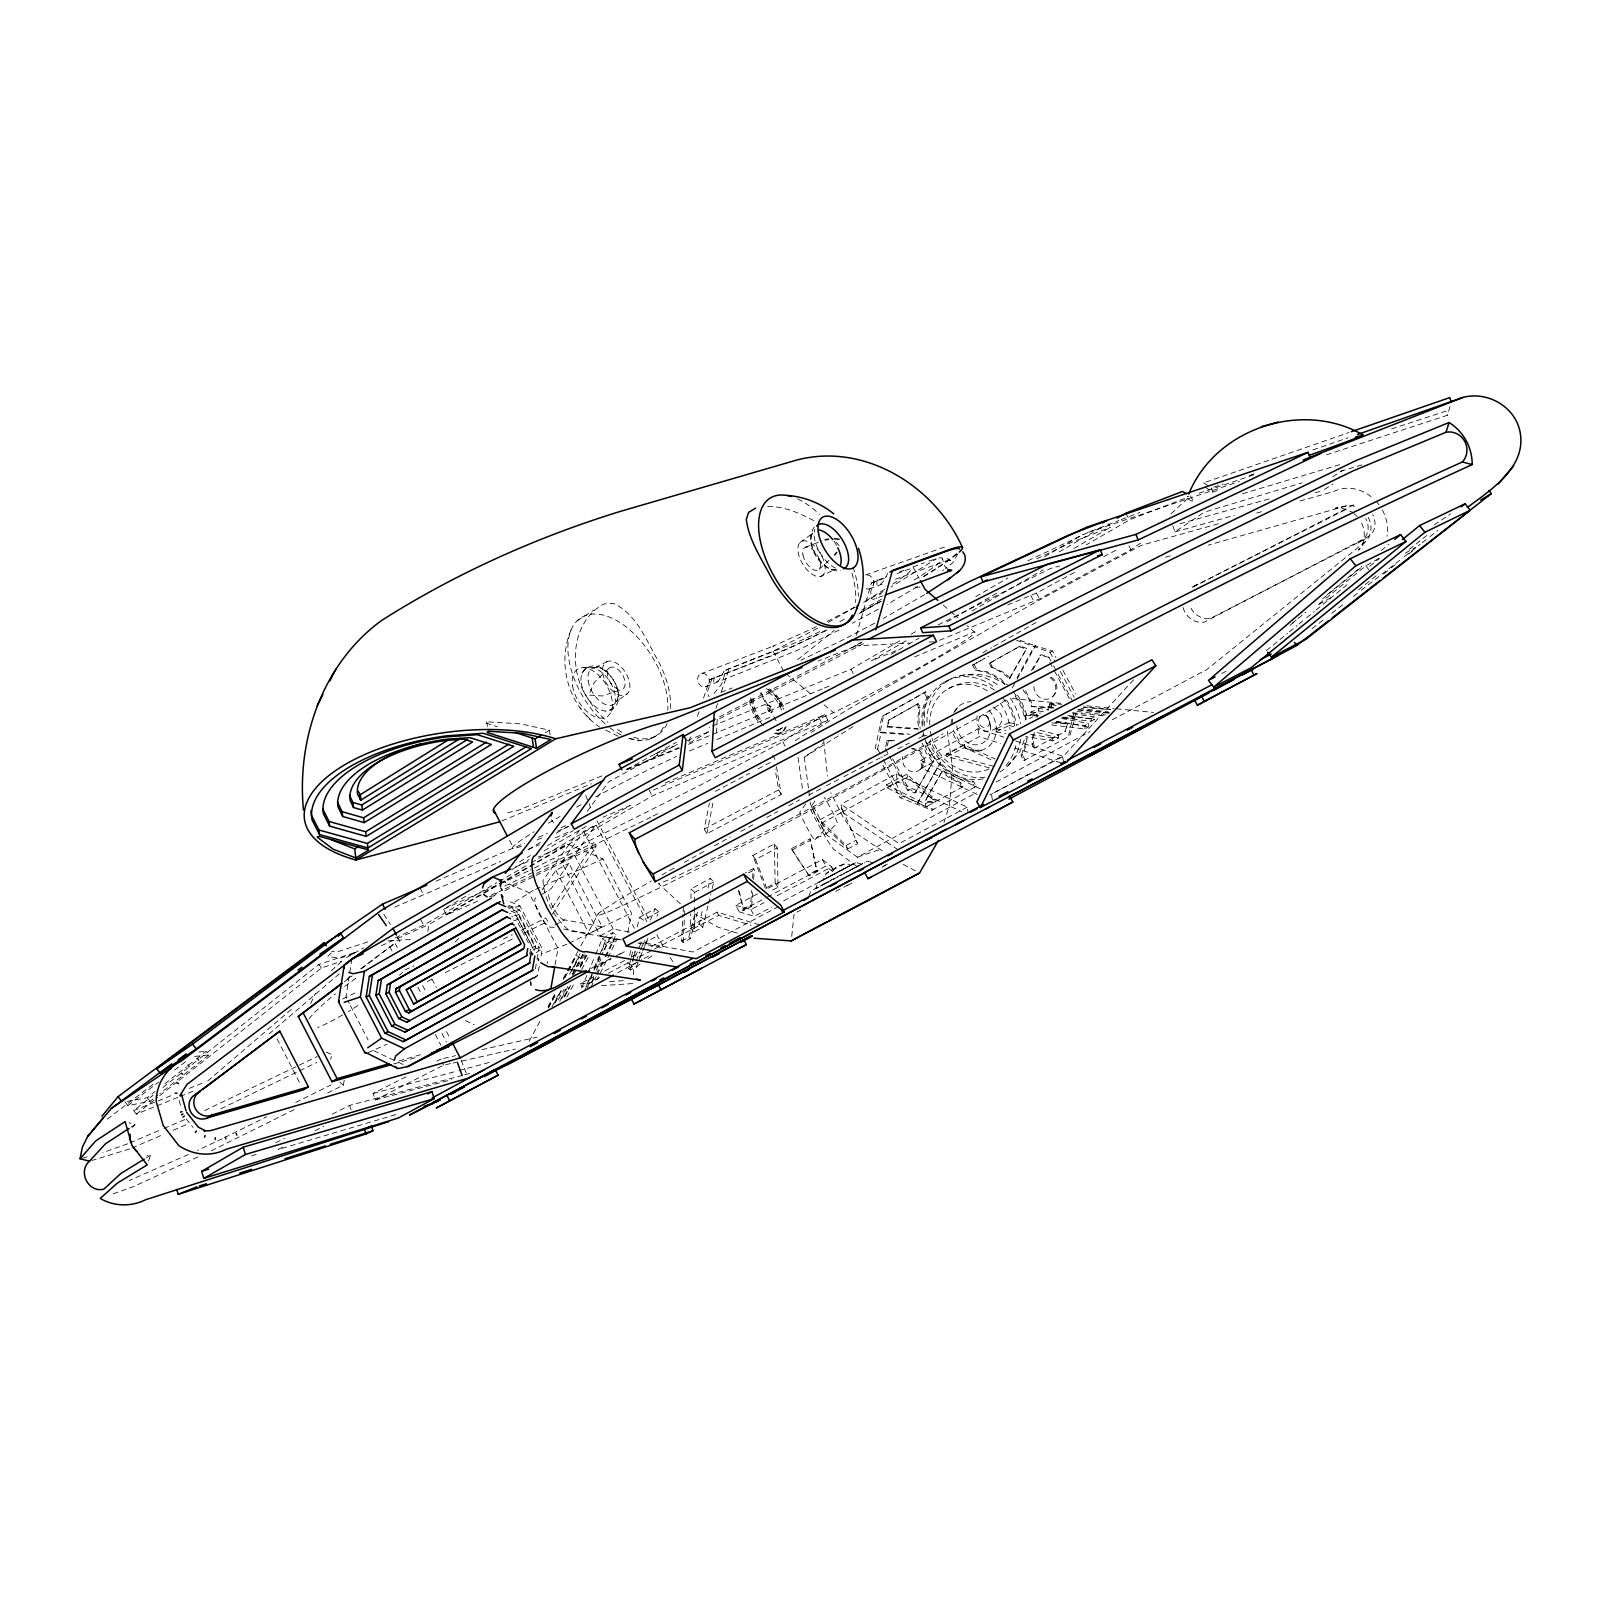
<?xml version="1.0" encoding="UTF-8"?>
<svg xmlns="http://www.w3.org/2000/svg" width="1601" height="1601" viewBox="0 0 1601 1601"><rect width="100%" height="100%" fill="white"/><g stroke="black" fill="none" stroke-linecap="round" stroke-linejoin="round"><path stroke-width="0.75" stroke-dasharray="5 3.75" d="M1009.13 722.511L995.982 728.975L996.002 731.937L1009.11 725.453L1009.13 722.511L1018.516 724.893M1052.718 740.863L1052.718 737.881L1058.461 734.959L1058.441 737.941L1052.718 740.863L1025.581 736.6M707.982 905.826L702.719 927.339L694.074 931.982L694.294 914.671M694.334 912.19L694.434 904.765M694.454 902.284L694.594 892.397L691.092 888.915L710.344 878.409L713.846 881.911L711.504 891.477M694.074 931.982L690.511 928.48L690.731 913.651M690.952 898.801L691.092 888.915M716.508 732.938L717.268 718.049L861.658 642.601M697.436 912.17L690.291 938.706L683.147 942.409L681.646 941.028L683.027 914.351M683.167 911.91L683.527 904.645M683.147 942.409L684.428 918.153M684.548 915.732L684.928 908.467M1084.898 728.995L1085.118 725.453L1088.66 723.432L1088.44 726.994L1084.898 728.995L1048.615 724.613M1036.988 717.668L1037.228 714.066L1029.503 718.689M1037.968 715.447L1030.744 714.666L1030.924 712.085L1038.829 708.463L1048.515 709.943M1030.744 714.666L1038.649 711.024L1038.829 708.463M1091.021 721.19L1091.202 718.589L1094.564 716.968L1094.364 719.549L1091.021 721.19L1062.083 718.049M738.181 889.956L743.805 910.369L751.67 906.246L750.629 904.985L751.71 890.436M752.59 878.309L753.311 868.623L745.326 872.785M751.67 906.246L752.75 891.697M753.651 879.569L754.351 869.863L753.311 868.623M917.033 704.18L918.874 707.602L917.713 720.75L918.994 729.255L887.094 726.994L888.515 720.27L918.214 703.64L920.055 707.082L918.894 720.21L920.175 728.715M952.275 723.332L952.675 718.949M1027.082 737.541L1026.361 744.865L1022.579 755.032L1021.098 755.772L1023.739 760.695L1025.2 759.955L1022.579 755.032M1034.246 732.377L1033.145 743.584L1035.307 747.647L1034.186 748.207L1032.005 744.145L1033.105 732.938M1048.015 710.344L1048.355 707.042L1051.277 704.9L1056.24 705.521M1051.877 703.359L1049.476 704.04L1049.135 707.322L1051.557 706.621L1051.877 703.359L1061.663 704.42M1050.936 708.242L1051.277 704.9M817.611 628.252L773.103 651.187L726.074 669.978L721.591 684.227L712.165 695.715M791.715 936.365L794.156 913.531M351.86 958.859L345.956 997.083L349.278 1003.507M779.727 704.32C777.966 702.299 782.229 707.922 779.287 703.439M779.107 703.459L779.907 705.761M427.807 931.442L428.948 924.477L497.291 884.933M957.818 553.986L952.815 562.691L945.511 568.395M529.691 953.996L531.332 944.65L518.024 919.174L511.7 916.412M534.574 950.414L535.354 946.011L518.884 914.471L510.919 911.009M535.374 968.845L536.615 961.701M537.035 959.319L539.137 947.432L519.545 909.928L508.818 905.265M534.354 978.311L537.616 975.489L539.317 965.783M541.038 956.077L542.319 948.773L519.965 905.966L506.817 900.282M555.087 964.963L558.009 948.512L528.73 892.477L503.935 881.831M511.72 906.606L534.374 951.274M627.832 932.422L631.454 913.03L603.057 858.916L567.775 844.147L538.196 857.075M327.625 1092.983L343.294 1085.198L344.655 1078.233M776.465 766.779L781.248 794.556L706.781 833.741L704.26 829.078L709.403 803.042M706.781 833.741L713.406 800.76M924.197 726.154L924.718 706.821L928.32 696.715L925.718 691.872L881.991 716.448L874.866 750.249L877.608 748.988L881.17 732.137L910.008 734.199M904.025 734.399L879.97 732.678L883.552 715.767L925.718 691.872M887.094 726.994L889.716 719.73L918.214 703.64M885.753 746.566L887.014 740.543L897.961 740.523M887.294 745.846L888.575 739.842M877.028 579.682L876.888 584.685L879.95 584.885L884.412 580.182L887.634 573.318M1067.787 723.372L1064.885 731.617L1067.787 723.372L1055.419 722.531M1073.771 713.266L1068.307 736.68L1069.768 735.94L1075.972 713.506M708.563 903.444L710.904 893.878M690.511 928.48L699.157 923.837L702.699 909.488M707.982 887.975L710.344 878.409M638.119 962.381L636.297 966.904L630.314 969.986L628.372 968.545L633.095 950.133M630.314 969.986L632.095 963.082M632.675 960.78L635.037 951.574M977.09 715.927C973.908 747.687 1021.238 722.491 992.92 707.402M629.573 955.417L630.834 950.654M637.158 926.859L639.68 917.353L655.089 908.748L658.832 911.609L656.97 916.172M627.672 962.541L631.474 965.403L633.356 958.259M633.976 955.897L635.237 951.134M681.646 941.028L688.79 937.305L695.274 913.19M714.186 677.083L713.626 682.146L715.107 683.007L719.149 679.945L724.032 671.199M1326.549 454.804L1447.524 415.239L1450.026 406.454M856.315 635.337L871.344 583.064L886.093 576.84M571.017 630.154C556.388 664.215 568.835 706.401 599.635 727.074M943.95 822.614L949.553 804.683L952.515 767.239L947.112 730.096M808.865 896.54L810.626 891.197M690.471 736.9L688.15 743.765L708.102 732.077L709.683 727.314M715.967 708.342L717.548 703.599M721.471 691.752L729.316 668.037M697.396 716.327L698.937 711.765M703.559 698.036L709.723 679.745L769.461 656.15A118.254 9.206 -28.1 0 0 825.896 630.294M148.573 1160.985L150.574 1155.182A17.991 17.131 59.6 0 1 146.932 1155.322M928.32 696.715L926.779 697.396L923.197 707.502A58.376 50.692 64.2 0 0 922.276 726.854M310.674 1003.567L315.457 993.32M1024.22 740.122L1019.937 751.649L1008.07 765.598M1021.098 755.772L1024.88 745.606A58.376 50.692 64.2 0 0 1026.061 738.381M816.89 887.935L815.689 888.515L818.011 882.631L829.218 876.568M587.227 987.617L593.611 971.507M594.531 969.225L600.915 953.115M601.836 950.814L604.578 943.93L614.544 939.147L616.405 940.287L596.933 980.012M591.83 981.873L595.472 972.688M596.393 970.386L600.975 958.879M604.618 949.673L606.459 945.09L616.405 940.287M636.177 960.94L639.82 951.915M640.74 949.673L644.382 940.648M639.039 960.12L641.761 953.355M642.681 951.094L648.145 937.566M635.477 956.517L642.021 940.608M650.426 920.115L655.089 908.748M640.2 957.118L643.922 948.012M644.863 945.751L647.645 938.926M581.623 987.937L587.267 974.509M588.207 972.267L594.792 956.598M595.732 954.356L602.296 938.686L612.803 932.603L616.065 934.644L604.998 956.638M584.905 989.998L590.529 976.55M594.291 967.604L598.974 956.397M599.915 954.176L605.538 940.728L616.065 934.644M827.717 877.588C817.311 884.112 828.698 868.202 834.421 868.903C836.342 864.4 856.675 861.898 847.529 867.082M874.826 580.983L870.724 591.449L871.204 598.414L873.205 599.374L883.072 595.772M559.73 1001.325L567.114 986.176M572.398 975.349L575.58 968.865M576.62 966.704L582.964 953.716M565.153 996.102L569.376 987.437M579.962 965.803L585.246 954.976M590.749 987.677L596.152 976.65M597.233 974.449L604.798 958.999M605.878 956.798L614.544 939.147M592.89 972.167L586.246 985.355L589.548 987.417M593.991 969.966L602.857 952.375M603.957 950.173L612.803 932.603M591.75 983.014L595.072 976.43M596.172 974.229L603.897 958.839M712.145 678.304L706.982 692.933L709.163 696.855M555.027 1003.187L561.551 990.299M571.337 970.986L580.042 953.816M561.691 998.644L568.195 985.756M573.618 975.009L576.88 968.585M577.981 966.424L584.485 953.556M548.282 1007.809L556.468 992.54M563.492 979.432L566.994 972.888M568.175 970.706L576.36 955.417L579.242 957.138L572.197 970.146M551.945 1006.969L560.13 991.699M569.496 974.229L579.242 957.138M564.593 995.922L569.135 987.437M580.523 966.204L586.206 955.597M566.834 997.183L573.658 984.455M581.623 969.586L588.448 956.858M779.067 703.8L779.627 705.921M564.092 997.363L571.037 984.535M580.302 967.404L587.267 954.576M611.242 711.304L614.584 705.14M617.246 700.237L617.926 698.957L616.225 701.738L627.532 693.553M529.151 1041.27L540.918 1019.597M547.962 1006.609L555.007 993.601M563.232 978.431L579.682 948.092M580.863 945.931L598.494 913.431M548.543 1007.83L556.788 992.64M565.013 977.471L567.354 973.148M568.535 970.966L576.36 955.417M554.566 1002.646L561.611 989.658M558.369 999.744L564.172 989.058M572.277 974.068L582.724 954.816M885.313 748.568L907.427 790.053L914.972 792.995L933.563 760.775L927.639 752.15L924.537 744.345M914.972 792.995L933.563 760.775M882.911 765.358L900.162 797.758L931.942 810.146L933.463 809.386L917.533 803.182L940.908 761.756L932.402 749.408L929.22 741.403M917.533 803.182L940.908 761.756M925.498 800.4L942.669 770.461L949.313 776.485L960.88 782.709L963.002 786.711L932.502 803.142L925.498 800.4L942.669 770.461M1009.29 678.804L1026.781 648.465L1020.177 646.084L989.178 663.434L991.059 666.917L1002.806 673.04L1009.29 678.804L1026.781 648.465M1017.075 677.683L1034.686 645.603L1052.577 651.107L1056.02 657.531M1012.332 687.85L1015.855 681.426M1017.035 679.304L1035.827 645.103M1031.344 670.519L1041.23 654.569L1049.015 657.371L1052.457 663.795M1032.805 669.858L1041.23 654.569M836.563 569.256A22.174 11.287 58.6 0 1 816.71 556.027A22.174 11.287 58.6 0 1 813.308 531.912L810.886 536.135L811.707 534.734M582.004 673.281C600.775 645.223 638.759 705.941 605.738 711.064M552.445 907.547L594.111 842.526L596.332 845.948L550.504 917.113M822.574 743.945L823.234 742.924M563.632 929.08L589.128 933.823L602.196 926.819L568.915 863.319L551.284 888.515L539.717 895.76M621.388 939.847L600.235 935.905L561.651 862.259L574.539 855.254L595.952 824.655L646.904 921.696M542.019 889.916L555.887 870.364L568.915 863.319M561.651 862.259L583.565 831.399L595.952 824.655M954.736 711.785L958.178 706.942L957.238 707.722M579.562 830.098L542.999 880.29C543.7 898.941 554.967 919.034 569.396 930.741L619.547 939.647M587.207 811.427L608.64 781.848L677.423 744.285M882.992 591.389L876.187 598.374M1368.175 517.323A20.933 18.432 56.7 0 1 1365.753 541.318L1358.388 550.164C1365.333 543.78 1366.033 531.192 1361.03 521.866M805.703 803.862L799.78 812.207A15.87 1.161 62.2 0 0 806.324 826.376A15.87 1.161 62.2 0 0 814.109 839.244L826.836 833.361L837.303 823.054A17.071 1.401 62.2 0 0 832.36 811.627A17.071 1.401 62.2 0 0 824.355 797.298M670.479 708.583A70.044 39.945 58.5 0 0 658.491 661.513C646.444 640.68 636.898 614.464 613.843 603.537L604.117 603.917C574.179 619.287 568.815 661.153 582.544 689.511A70.044 39.945 58.5 0 0 607.94 722.291M550.124 734.899L549.383 730.216L520.765 723.872L486.744 721.811L485.743 722.992L497.331 726.734M814.869 801.04L811.707 805.923A15.85 1.241 62.2 0 0 818.191 820.112A15.85 1.241 62.2 0 0 826.036 832.94L826.836 833.361M1133.568 679.805L1063.404 756.272L989.838 794.977M514.762 901.923L533.233 890.456M494.069 896.02L497.491 892.477M455.244 942.008L458.666 938.466M814.249 526.969C802.962 543.68 820.833 573.038 840.845 570.837M331.287 952.895L327.825 956.277L339.572 958.319L355.222 953.115M814.889 839.664L824.695 829.698A17.071 1.321 62.2 0 0 819.712 818.311A17.071 1.321 62.2 0 0 811.707 803.962M608.9 668.297L594.171 682.506L588.808 695.094L602.616 695.955L622.069 689.271A12.488 7.144 58.5 0 0 619.187 670.599A12.488 7.144 58.5 0 0 607.479 675.002A12.488 7.144 58.5 0 0 622.069 689.271M331.347 970.686L343.495 959.82M1171.192 513.661L1190.464 495.91L1193.846 502.114L1185.941 497.931L1129.425 519.885L1086.319 544.84M819.172 569.196L828.998 560.35M1052.798 696.415C1058.841 691.652 1058.101 680.945 1051.257 677.283M797.618 659.712L834.381 630.334M207.73 1080.995L293.123 1007.83M269.068 1033.946L339.332 973.808M920.355 769.18C929.34 762.416 922.156 746.666 911.189 748.808M1292.327 623.189L1296.19 620.027M1298.131 618.446L1305.856 612.122M1327.129 594.731L1361.931 566.254M1381.283 550.444L1389.008 544.12M1266.391 650.626L1287.464 633.416M1289.365 631.855L1297.03 625.611M1298.951 624.05L1304.695 619.347M1306.616 617.786L1314.281 611.542M1316.182 609.981L1348.742 583.404M1369.816 566.194L1379.402 558.389M1290.026 625.331L1295.769 620.628M1322.666 598.754L1362.991 565.954M1378.661 558.569L1365.833 565.833L1317.343 605.298L1331.952 597.153M1383.704 573.878L1389.468 569.296M1391.389 567.755L1397.153 563.172M1408.7 553.966L1414.463 549.383M1434.236 524.908L1450.726 513.801M1358.469 589.908L1377.981 574.359M1409.2 549.503L1428.712 533.954M127.139 1101.368L147.232 1097.726L155.077 1091.522M164.883 1083.777L186.456 1066.746M188.418 1065.205L194.301 1060.562M196.263 1059.021L206.069 1051.277L208.87 1054.919L159.82 1093.623M177.891 1097.345L136.305 1114.116L133.684 1110.594L153.176 1095.204M162.922 1087.519L182.394 1072.15M184.335 1070.609L190.179 1065.986M192.14 1064.465L197.984 1059.842M199.925 1058.301L318.779 964.502L357.283 951.694M124.898 1101.768L127.82 1105.571L150.014 1101.368L157.859 1095.164M136.305 1114.116L157.759 1097.205M159.7 1095.664L177.231 1081.816M179.192 1080.275L321.441 968.005L341.773 961.16M1312.12 628.653L1323.907 619.447M1331.772 613.323L1345.52 602.576M1353.385 596.453L1359.269 591.85M1361.25 590.309L1402.496 558.109M1404.477 556.568L1420.187 544.3M1422.148 542.759L1428.052 538.156M1430.013 536.615L1437.878 530.491M346.937 979.312L350.819 976.33M360.565 968.905L395.027 943.129L397.328 947.532M344.315 981.873L352.12 975.91M361.866 968.465L395.027 943.129M107.307 1119.119L153.096 1084.317M127.82 1105.571L158.999 1081.876M174.569 1070.028L188.218 1059.662M799.96 542.539L812.447 533.433M1183.059 607.519A18.532 16.63 56.8 0 0 1204.352 622.069L1363.672 538.997A17.831 15.69 56.7 0 0 1365.753 518.584M1358.248 542.939L1370.536 534.994A17.911 15.75 56.7 0 0 1372.617 514.481M1365.753 541.318L1206.914 669.518L1109.693 721.13M808.445 788.072L804.302 757.213L821.673 744.765M1193.505 586.726L1353.966 504.675M844.167 863.84L825.796 873.586M942.449 570.656L943.689 569.816M939.507 640.34L1039.569 598.874A328.505 15.63 -28.2 0 1 1130.966 549.703L1140.893 542.939M822.974 880.01L832.54 874.786M934.884 559.75L936.145 558.909L890.916 587.087M640 964.022L633.376 969.586L633.576 976.55M647.925 958.639L653.848 954.596M346.416 957.658L363.627 947.912M1172.773 525.748L1174.934 531.912L1204.252 512.18M892.718 584.145L907.827 573.558L913.35 567.575L919.174 578.441M815.689 888.515L818.031 887.174M861.738 864.16L856.035 862.479L844.748 868.583M804.302 757.213L855.895 724.793M131.042 1127.164L134.944 1124.622L129.061 1122.781M1332.752 476.698L1343.219 470.014M1324.447 489.446L1332.833 484.122M872.725 862.699L867.302 861.158L864.22 862.919M577.16 620.788L593.991 610.161M884.713 589.268L864.82 601.496M1106.911 712.805L1108.372 711.885L1081.055 708.543M536.115 952.675L542.319 948.773M858.937 613.743L880.37 601.135M1197.188 584.085L1191.004 587.947L1347.201 508.818M146.311 1157.803L150.574 1155.182M917.533 586.646L887.094 604.438M545.301 732.718L549.383 730.216M924.598 594.671L883.372 618.426M651.087 738.621L653.788 737.02M861.538 642.161L852.913 647.204L818.231 661.053M855.354 607.019L827.697 622.709M766.959 705.521L767.72 705.08A4.143 2.241 59.8 0 1 771.742 707.862A4.143 2.241 59.8 0 1 771.602 712.385L770.821 712.825A4.143 2.241 59.8 0 0 770.982 708.302A4.143 2.241 59.8 0 0 766.959 705.521L760.315 693.013M528.55 849.391L541.338 841.926M556.247 833.24L569.015 825.796M779.327 704.98L779.827 705.461M769.281 711.324A2.061 1.121 59.8 0 0 768.74 708.222A2.061 1.121 59.8 0 0 766.939 708.963A2.061 1.121 59.8 0 0 769.281 711.324L769.861 710.984A2.061 1.121 59.8 0 0 769.301 707.882A2.061 1.121 59.8 0 0 767.519 708.643A2.061 1.121 59.8 0 0 769.861 710.984M519.545 861.838L530.311 855.594M547.522 845.588L573.338 830.579M712.485 726.013L851.012 669.198L900.462 640.44M911.209 634.196L917.653 630.434M975.729 596.693L1007.97 577.941M1044.532 556.708L1083.237 534.214M342.594 999.044L357.263 991.88M477.638 901.123L446.479 914.992L443.497 909.248L469.193 894.319M512.02 869.463L529.151 859.517M544.14 850.831L586.967 825.956M906.146 640.7L871.684 660.713L899.342 649.366M1059.041 551.965L1104.27 525.708M395.107 937.866L423.605 925.178L496.83 882.751M498.972 881.511L529.11 864.04M531.272 862.799L630.314 805.423L603.057 817.19M891.017 654.409L906.066 645.683M908.227 644.423L918.994 638.199M946.971 621.989L998.624 592.05M1073.951 548.423L1110.554 527.229L1108.713 523.847M499.432 883.692L567.775 844.147M446.479 914.992L497.931 885.233M500.072 883.992L527.93 867.862M530.071 866.621L652.247 795.957L827.817 720.11L824.875 714.606L665.115 783.049M972.067 610.922L1043.192 569.776M778.526 730.176L780.447 729.075A23.074 12.508 59.8 0 0 783.069 727.114M780.107 733.138L781.248 732.478M982.974 652.648L991.579 647.745M993.741 646.524L1036.808 622.069M1005.168 684.407A58.376 50.692 64.2 0 0 985.636 672.34L975.189 670.059L972.547 665.155L985.115 658.051M972.547 665.155L988.718 656.21M989.178 663.434L1020.177 646.084M1405.218 553.186L1415.944 547.182M658.832 911.609L643.402 920.195L639.68 917.353M810.366 802.301L810.406 803.602A18.632 1.441 62.2 0 0 818.051 820.272A18.632 1.441 62.2 0 0 827.237 835.342L857.396 857.255L976.39 792.675M898.081 849.751L842.086 812.027L841.045 804.322L896.28 773.863L967.184 807.124L968.105 812.848M977.21 794.436L921.876 768.18L920.695 760.415L977.991 728.815L1003.807 737.16M533.253 977.891L537.616 975.489M863.599 602.356L880.91 592.85M878.429 609.181L852.312 623.229M842.086 812.027L897.421 781.608L961.761 811.647M921.876 768.18L979.272 736.64L1000.425 743.444M874.706 623.169L846.289 638.199M627.072 769.24L676.503 742.244M694.594 892.397L713.846 881.911M593.831 968.365L611.202 958.899M619.887 954.176L624.23 951.815L613.103 957.358M631.474 965.403L638.339 961.661M813.448 889.576L826.036 882.871M856.275 867.142L859.697 865.28M617.766 972.708L641.841 959.699M644.042 958.519L650.606 954.976M1034.186 748.207L1066.006 731.057M555.027 925.078L564.673 919.875L602.196 926.819M931.942 810.146L976.21 786.351L973.608 781.488L963.302 779.047L950.674 772.242L939.747 762.316M1023.739 760.695L1069.768 735.94M996.062 782.109L1090.081 731.597M600.235 935.905L613.183 928.96L629.453 932.142M765.458 888.335L752.79 855.494L774.364 843.927L777.225 847.95L778.066 887.214L770.301 891.337M752.79 855.494L755.652 859.497L777.225 847.95M967.184 807.124L899.062 843.607L841.045 804.322M1063.544 761.916L1062.504 756.112L991.439 794.156L992.38 799.88M851.692 869.603L860.037 865.18M881.891 867.182L885.653 865.18M655.009 937.125L642.541 943.79L637.838 942.909M767.399 887.294L775.164 883.152L774.364 843.927M841.446 870.344L847.449 867.182M823.174 884.332L831.539 879.93M846.249 872.505L852.793 869.063M830.959 875.587L836.162 872.865M837.863 872.245L843.007 869.563M778.706 906.486L693.033 952.015L639.86 942.028M829.898 880.75L837.543 876.728M840.325 875.667L847.83 871.704M847.709 848.93L857.636 843.687L841.806 808.185L819.732 819.812L821.333 823.214L847.709 848.93L846.129 845.508L819.732 819.812M791.354 848.69L808.365 874.606L816.53 870.284L810.086 838.804L791.354 848.69L809.105 875.867L817.27 871.564L810.086 838.804M757.513 893.878L735.86 905.325L739.262 911.89L765.238 898.161M767.399 897.02L825.856 866.121L835.162 873.586L782.769 901.283M735.86 905.325L750.929 909.588L764.037 902.664M777.125 895.739L831.72 866.901L835.162 873.586M739.262 911.89L754.391 916.292L771.862 907.067M835.862 872.965L840.865 870.324M833.22 874.746L838.164 872.145M837.243 876.848L844.708 872.905M833.3 879.409L840.605 875.547M835.782 891.297L841.866 888.075M843.607 887.254L847.93 884.973M847.429 885.493L853.813 882.111M352.34 953.876L354.942 952.495M821.333 823.214L843.367 811.587L841.806 808.185M792.115 849.971L810.846 840.085M846.129 845.508L856.055 840.265L857.636 843.687M768.34 888.155L822.494 859.557L831.72 866.901M843.667 873.486L851.772 869.183M826.336 883.072L834.301 878.849M824.875 714.606A324.703 15.93 -28.2 0 0 782.809 741.803L694.414 788.212L530.411 870.023M715.307 791.354L749.568 773.343M758.134 768.84L773.123 760.975M704.26 829.078L778.706 789.913L775.064 768.96M742.784 909.108L750.629 904.985M839.845 870.904L845.588 867.842M828.558 877.208L834.201 874.186M854.914 607.079L826.736 621.628M719.489 718.749L866.061 642.361M599.615 977.771L581.964 986.996L580.403 983.654L593.651 976.73M604.678 970.966L628.933 958.279M631.134 957.118L639.96 952.495M650.987 946.731L717.168 912.11L761.135 925.298M886.234 784.93L925.338 803.822L934.604 798.979L935.364 801.941L926.118 806.784L887.014 787.872L886.234 784.93L906.886 774.224L934.604 798.979M608.44 973.148L628.272 962.741M639.299 956.978L652.528 950.053M654.729 948.893L718.689 915.412L751.149 925.278M843.347 869.083L856.035 862.479M830.739 876.007L818.011 882.631M849.451 870.444L857.936 865.961M820.232 886.274L828.578 881.851M796.838 912.15L800.76 910.108M748.367 872.985L754.351 869.863M883.892 865.901L887.334 864.1M1365.093 538.937L1210.636 618.346A18.612 16.69 56.8 0 1 1191.024 608.24M887.014 787.872L907.647 777.165L935.364 801.941M846.389 867.482L851.072 865.1M854.514 867.802L862.779 863.439M815.369 888.795L818.611 887.114M628.372 968.545L634.356 965.463L636.297 966.904M1221.703 673.561L1226.106 671.299M858.476 865.741L862.219 863.86M607.379 661.413L594.912 667.777L598.094 667.357L596.633 667.397M282.516 1147.257L278.194 1149.478L397.788 1113.996M315.037 1130.686L323.722 1126.263M406.054 1076.773L373.073 1093.463L375.374 1099.907L443.457 1065.205L450.641 1063.584M650.947 817.15L504.335 889.235M653.148 816.03L657.571 813.788M989.338 767.82L946.891 756.553L946.591 753.831L964.142 744.925L995.082 758.914M946.891 756.553L964.442 747.627L993.16 760.655M820.993 576.32A20.053 10.286 58.6 0 0 815.349 546.882A20.053 10.286 58.6 0 0 798.299 552.945A20.053 10.286 58.6 0 0 820.993 576.32L834.801 569.336L831.78 569.656L833.421 569.576M976.21 786.351L974.709 787.112L972.107 782.249L961.801 779.787A58.376 50.692 64.2 0 1 924.738 738.721M275.792 1142.774L284.458 1138.371M332.208 1114.176L349.558 1105.39L462.269 1075.432M436.813 1061.163L441.216 1058.941L443.457 1065.205M938.106 624.91L1050.216 568.575L1059.702 566.034M963.002 786.711L961.861 787.272L959.719 783.289L948.152 777.045L941.508 771.022M972.107 782.249L973.608 781.488M932.502 803.142L933.683 802.541L926.679 799.82M503.334 939.187L512.26 934.744M521.186 930.281L545.721 918.033L547.822 921.315L523.287 933.583M427.407 981.533L434.091 978.191M445.238 972.608L514.361 938.046M959.719 783.289L960.88 782.709M590.889 968.465L610.882 958.479M839.164 630.094L795.957 650.967L705.321 686.829A6.924 5.744 68.9 0 1 697.716 677.943A6.924 5.744 68.9 0 1 707.442 675.742A6.924 5.744 68.9 0 1 705.321 686.829M844.087 639.339L800.9 660.272M211.252 1150.819L296.285 1108.552M1032.005 744.145L1033.145 743.584M816.31 626.792L772.883 646.324L774.184 645.803L701.658 673.521M222.279 1138.731L197.483 1150.359M224.5 1137.631L266.767 1116.738M295.705 1102.429L331.287 1084.838M900.162 797.758L902.864 796.417L918.714 802.601M504.855 890.676L533.853 876.507M536.095 875.407L596.332 845.948M368.11 1052.617L387.122 1044.132M907.427 790.053L908.948 789.313L916.492 792.235M528.17 871.104L443.497 909.248M504.835 886.073L533.853 871.925M536.075 870.824L594.111 842.526M566.914 944.21L541.898 953.896M569.135 943.129L631.454 913.03M865.981 861.798L867.302 861.158M220.838 1108.773L316.938 1062.424M539.137 947.432L536.095 948.893L516.483 911.329L507.897 907.607M1026.221 719.509L1025.601 715.227L1026.741 714.686L1038.789 715.487M204.648 1110.554L317.258 1056.52M532.112 947.552L535.354 946.011M1022.919 689.731L1027.762 696.715L1031.704 706.601L1052.878 707.182M1027.942 560.77L1088.68 532.192L1118.959 520.505M1036.828 558.809L1072.37 542.059L1110.554 527.229M404.793 969.986L413.838 965.803M518.024 919.174L514.862 920.615L510.639 918.774M197.864 1156.963L133.123 1186.761L109.628 1195.066M518.884 914.471L515.622 915.952L509.658 913.37M516.483 911.329L519.545 909.928M188.398 1154.481L129.221 1180.557M879.97 732.678L881.17 732.137M535.494 889.436L603.057 858.916M1049.015 657.371L1039.769 655.229M1016.535 640.26L1049.976 652.267L1052.577 651.107M888.515 720.27L889.716 719.73M918.874 707.602L920.055 707.082M490.987 895.179L502.114 890.236M381.338 945.711L428.948 924.477M881.991 716.448L883.552 715.767M948.452 688.65C962.561 680.205 980.933 680.465 994.381 690.131M991.059 666.917L1003.947 672.52L1010.431 678.284M944.81 681.866L948.853 680.085M975.189 670.059L987.137 671.68L1000.005 678.384L1007.469 685.048M515.442 867.022L529.09 861.058M394.847 907.127L500.793 861.378M528.05 849.591L539.417 844.688M555.327 837.803L571.237 830.939M435.952 881.21L524.708 843.187M538.356 837.343L547.462 833.441M561.11 827.597L567.955 824.675M537.015 839.985L543.86 837.063M557.548 831.179L568.955 826.276M653.368 790.033L833.601 712.665A104.545 5.563 -28 0 0 931.662 660.613A104.545 5.563 -28 0 0 974.349 631.935L967.044 625.611M129.621 1148.958L91.877 1160.505M131.902 1147.977L164.022 1134.208M173.208 1130.266L189.258 1123.382M127.74 1143.794L102.784 1152.62M130.001 1142.834L161.701 1129.385M163.962 1128.425L186.597 1118.839M689.411 750.989L707.802 743.304M716.988 739.462L769.841 717.388M914.611 656.89L974.349 631.935M627.252 769.741L679.264 748.187M688.49 744.365L822.154 688.97M824.455 688.01L831.379 685.148M601.816 775.905L518.624 810.206L504.355 813.488M654.969 753.991L678.064 744.445M687.309 740.643L708.102 732.077M501.773 820.933L591.509 783.77M626.031 769.481L678.944 747.567M1007.689 604.918L1036.467 593.11A328.465 16.23 -28.2 0 1 1060.242 580.122M180.193 1096.425L196.363 1089.901M133.684 1110.594L173.028 1094.864M189.218 1088.4L205.428 1081.916M720.89 692.433L732.177 687.97M1121.28 519.605L1139.912 512.4M709.723 679.745L767.179 657.531A121.556 9.466 -28.1 0 0 827.297 629.873M726.074 669.978L798.299 641.621A98.762 7.685 -28.1 0 0 822.874 630.094M805.483 547.202L822.013 540.898M869.283 588.908L884.192 583.364M895.459 579.182L948.753 560.03L947.012 560.23L950.714 560.61L944.89 557.068M899.622 571.857L904.125 570.196M913.15 566.874L924.417 562.731M871.344 583.064L887.674 577.04M897.02 573.598L911.029 568.435M865.541 575.039L945.551 546.681M857.396 857.255L877.648 850.131L882.311 850.871L850.171 829.158L851.192 829.638M1206.033 482.061L1349.003 432.51M1312.96 449.901L1348.122 437.733M1354.686 506.296A20.933 18.432 56.7 0 0 1346.381 505.876L1208.315 545.14M1088.68 532.192L1239.454 481.441M1213.678 487.104L1223.164 484.002M1249.26 475.477L1256.385 473.136M1391.569 428.908L1446.143 411.077L1447.524 415.239M1205.113 487.204L1212.677 492.047L1219.802 489.726M367.77 941.928L336.39 952.175L331.627 951.254M251.437 1155.922L256.18 1154.461M928.92 561.07L936.865 558.629M1206.654 511.459L1302.173 482.822M1340.397 471.354L1364.272 464.19M1242.656 493.728L1342.959 463.69M519.965 905.966L512.14 908.107L507.817 906.246M393.526 1064.025L417.201 1057.22M398.869 1060.923L422.624 1054.118M1165.388 557.228L1170.151 555.887M1179.917 523.767L1272.635 497.951M1174.934 531.912L1234.371 515.322M1315.222 492.748L1322.346 490.767M1218.341 523.787L1141.573 545.261A368.83 17.231 -28.2 0 0 1030.444 605.018L847.79 709.563A368.83 17.231 -28.2 0 0 811.487 732.357M1256.725 513.06L1263.909 511.059M1299.892 500.993L1333.493 491.607A38.824 34.181 56.7 0 1 1372.958 498.211M82.331 1158.143L89.136 1156.302M373.073 1093.463L456.605 1071.169M458.987 1070.529L490.026 1062.243M464.67 1074.791L469.453 1073.531M375.374 1099.907L451.782 1079.634M443.617 1058.401L455.605 1055.679M481.961 1049.676L537.095 1037.148M453.043 1063.044L515.422 1049.015M1346.381 505.876L1335.414 508.117L1341.298 507.877L1352.365 512.2M980.152 750.569L981.393 750.329L970.466 749.648L964.703 746.566L959.719 742.064L953.275 730.036M489.346 896.58L495.87 895.539M388.022 940.848L410.336 939.467M960.02 675.822C975.529 671.92 991.599 675.242 1004.748 684.167M194.501 1056.44L208.87 1054.919M198.844 1051.977L206.069 1051.277M580.403 983.654L590.129 982.974M609.581 981.613L624.17 980.592M601.436 985.676L635.497 983.374M855.034 645.923L909.388 643.082M929.14 642.041L936.545 641.641M583.865 667.697L590.969 667.517M915.112 587.167L921.436 587.107M554.346 927.339L551.184 927.139A16.55 4.463 61.8 0 1 539.257 914.031A16.55 4.463 61.8 0 1 535.855 897.841M1031.704 706.601L1053.878 708.062M767.659 506.516C785.23 506.116 801.341 514.161 816.57 521.986M1062.904 717.088L1074.951 717.888M1025.601 715.227L1037.668 716.027M1061.783 717.628L1073.831 718.449M1051.817 722.912L1066.686 723.932M888.275 726.474L917.713 728.535M922.036 735.059L926.839 735.399M887.014 740.543L894.058 741.063M1012.312 698.536L1061.883 703.419M1086.659 705.841L1113.936 708.523M1116.417 708.763L1153.581 712.425M1049.476 704.04L1056.7 704.76M1083.217 707.362L1110.614 709.643L1083.697 706.761M1048.355 707.042L1053.238 707.522M1077.633 709.923L1109.393 713.245M1072.43 712.745L1104.15 715.867M1078.474 709.503L1110.293 712.925M1030.924 712.085L1040.57 713.125M1069.488 716.247L1091.202 718.589M1077.113 711.424L1105.671 714.907M1056.1 721.931L1085.118 725.453M1072.75 713.626L1094.564 716.968M1038.649 711.024L1043.492 711.765M1067.727 715.467L1094.364 719.549M995.982 728.975L1005.848 730.516M1030.524 734.399L1052.718 737.881M996.002 731.937L1005.848 733.478M629.273 738.521L640.22 740.442M1061.723 718.529L1088.66 723.432M1056.6 721.21L1088.44 726.994M639.179 943.309L663.735 947.872L656.83 934.744M1039.669 730.216L1058.461 734.959M1009.11 725.453L1013.813 726.654M1037.308 732.598L1058.441 737.941M946.591 753.831L996.142 766.939M737.321 933.123L718.289 927.319L694.554 913.751M1014.534 747.967L1063.885 763.837M1015.554 740.943L1062.504 756.112M1020.097 640.36L1034.686 645.603M1019.037 646.584L1025.641 648.965M326.264 1052.197L332.588 1054.879A13.809 10.286 64.9 0 0 330.647 1059.242M465.351 1020.557L474.236 1024.62M373.673 1050.696L396.328 1061.303M398.589 1062.364L407.655 1066.606M618.186 736.26L601.616 728.075M920.695 760.415L980.392 788.873M903.264 864.38L915.472 870.864M604.578 943.93L606.459 945.09M602.296 938.686L605.538 940.728M1203.692 482.882L1209.415 486.624M856.755 866.421L834.841 849.951A34.542 2.682 62.2 0 1 808.965 806.043M786.171 673.801L812.728 695.554M824.115 704.9L833.601 712.665M943.269 605.078L948.753 609.821M950.574 611.402L957.898 617.726M1353.986 513.641L1357.248 516.503M680.425 903.785L658.451 883.652A163.942 5.043 -27.9 0 0 793.836 817.01A163.942 5.043 -27.9 0 0 943.029 733.718M688.79 937.305L690.291 938.706M947.512 568.895L944.55 566.114L942.389 558.409M851.172 829.738L851.992 830.559L842.306 815.629L830.799 792.735M553.606 822.634L551.424 819.792M699.157 923.837L702.719 927.339M988.017 717.488A6.224 5.423 64.2 0 0 978.751 719.389A6.224 5.423 64.2 0 0 985.796 727.414A6.224 5.423 64.2 0 0 988.017 717.488L985.235 714.386A18.892 16.39 64.2 0 1 980.673 743.925A18.892 16.39 64.2 0 1 956.798 724.953M579.902 707.702L581.083 709.043M586.787 715.607L589.948 719.189M186.176 1118.899L192.961 1127.364M836.222 542.119L839.144 545.821M1365.833 565.833L1370.896 572.418M147.232 1097.726L150.014 1101.368M318.779 964.502L321.441 968.005M775.164 883.152L778.066 887.214M1025.601 690.791L1033.165 705.921M1017.335 695.014L1021.078 700.417L1026.741 714.686M1013.433 691.912L1020.197 701.638L1024.58 712.705L1025.601 719.67M1002.706 697.576L1009.21 706.922L1013.433 717.548L1014.734 726.494M932.042 761.496L926.098 752.87L922.236 743.104M670.059 957.418L673.861 963.122M383.86 914.411L390.384 924.417M816.53 870.284L817.27 871.564M808.365 874.606L809.105 875.867M504.735 880.79L505.716 882.511M772.623 755.012L775.264 759.835M778.706 789.913L781.248 794.556M1125.803 513.201L1129.425 519.885M1128.865 545.861L1130.966 549.703M1036.467 593.11L1039.569 598.874M1030.744 595.452L1033.846 601.256M1062.924 670.359L1075.592 693.913M1049.976 652.267L1054.599 660.833M1060.362 671.559L1074.191 697.276M1053.618 665.936L1057.06 672.34M1058.221 674.481L1072.01 700.137M1049.856 662.314L1053.298 668.738M1054.459 670.879L1069.408 698.696M990.339 662.914L992.22 666.416M974.068 664.495L976.69 669.398M924.197 692.553L926.779 697.396M851.012 669.198L853.273 673.461M892.678 758.774L908.948 789.313M877.608 748.988L882.211 757.613M883.352 759.775L902.864 796.417M818.751 717.228L821.693 722.771M773.103 651.187L784.27 672.24M761.075 692.573L767.72 705.08M773.803 716.548L777.125 722.811M782.809 741.803L785.671 747.187M656.65 753.23L658.511 756.773M649.065 789.913L652.247 795.957M597.033 820.893L649.926 921.616M583.565 831.399L634.436 928.36M574.539 855.254L613.183 928.96M555.887 870.364L589.128 933.823M509.558 840.325L512.98 846.889M518.064 923.177L528.41 942.969M420.022 888.035L423.525 894.739M420.583 919.354L423.605 925.178M431.87 978.911L436.353 987.557M397.548 937.205L400.97 943.79M422.604 985.476L426.026 992.06M446.519 1031.544L449.941 1038.128M417.881 987.177L421.323 993.781M441.896 1033.405L446.459 1042.211M389.763 946.591L392.025 950.994M435.292 1034.386L440.995 1045.353M750.929 909.588L754.391 916.292M350.399 1005.668L368.13 1039.97M277.053 1038.869L301.068 1085.458M822.494 859.557L825.856 866.121M547.042 961.601L547.862 963.382M717.168 912.11L718.689 915.412M585.646 795.157L588.187 801.521M589.048 803.642L590.749 807.885M461.088 1060.122L466.491 1073.611M755.652 859.497L767.519 890.176M349.558 1105.39L351.119 1109.713M1211.317 487.885L1212.677 492.047M179.172 1100.447L181.473 1108.793M906.886 774.224L907.647 777.165M925.338 803.822L926.118 806.784M739.222 891.217L743.805 910.369M977.991 728.815L979.272 736.64M486.744 721.811L487.444 726.534M896.28 773.863L897.421 781.608M797.998 757.373L802.481 788.933A34.542 2.682 62.2 0 0 802.581 790.574M989.758 721.911L990.579 727.855M808.765 790.434L809.726 797.558M964.142 744.925L964.442 747.627M823.715 740.583L827.517 776.165M343.294 1085.198A37.343 27.957 64.9 0 1 339.892 1082.096M402.591 972.507A74.927 11.927 -35.2 0 1 399.349 975.229M357.864 1005.588A74.927 11.927 -35.2 0 1 348.197 1011.652M342.614 1014.974A74.927 11.927 -35.2 0 1 317.518 1027.542M308.893 1018.996A74.927 11.927 -35.2 0 1 335.43 993.821M344.755 986.476A74.927 11.927 -35.2 0 1 358.784 976.17M132.683 1127.444A17.991 17.131 59.6 0 1 134.944 1124.622M1376.52 501.753A38.824 34.181 56.7 0 1 1379.081 504.875M1382.343 509.979A38.824 34.181 56.7 0 1 1387.106 536.255M1005.628 700.017A232.145 7.144 -27.9 0 1 980.813 716.067L816.11 807.304A232.145 7.144 -27.9 0 1 617.186 907.987A232.145 7.144 -27.9 0 1 651.387 880.93M661.913 874.926A232.145 7.144 -27.9 0 1 675.542 867.262M684.247 862.399A232.145 7.144 -27.9 0 1 705.441 850.691M714.366 845.768A232.145 7.144 -27.9 0 1 730.396 837.023M740.803 831.379A232.145 7.144 -27.9 0 1 755.792 823.294M766.699 817.431A232.145 7.144 -27.9 0 1 777.686 811.567M788.653 805.723A232.145 7.144 -27.9 0 1 799.679 799.86M808.585 795.157A232.145 7.144 -27.9 0 1 824.155 786.952M826.356 785.791A232.145 7.144 -27.9 0 1 841.666 777.806M843.807 776.685A232.145 7.144 -27.9 0 1 866.001 765.178M868.202 764.037A232.145 7.144 -27.9 0 1 889.536 753.09M897.701 748.928A232.145 7.144 -27.9 0 1 909.468 742.964M918.614 738.361A232.145 7.144 -27.9 0 1 925.238 735.039M924.137 736.66A58.376 50.692 64.2 0 1 922.596 729.336M1015.054 695.975A58.376 50.692 64.2 0 1 1025.12 720.17M984.875 777.225A52.593 45.669 64.2 0 1 930.341 739.962M926.999 722.371A52.593 45.669 64.2 0 1 950.814 679.044A52.593 45.669 64.2 0 1 999.584 686.469M1010.371 698.196A52.593 45.669 64.2 0 1 1020.477 723.712M1020.577 739.382A52.593 45.669 64.2 0 1 998.464 772.803M564.673 919.875A16.57 4.383 61.8 0 1 552.805 906.726A16.57 4.383 61.8 0 1 549.323 890.556M1253.563 474.837A93.238 1.441 -19.3 0 1 1197.488 493.668M1188.722 496.29A93.238 1.441 -19.3 0 1 1187.602 496.27M795.297 740.683A324.743 15.35 -28.2 0 1 827.817 720.11M521.506 846.269A109.168 6.664 -27.7 0 1 534.114 831.78M548.363 823.194A109.168 6.664 -27.7 0 1 560.03 816.47M576.62 807.164A109.168 6.664 -27.7 0 1 582.864 803.742M595.652 796.838A109.168 6.664 -27.7 0 1 676.503 756.553M1062.404 578.942A328.465 16.23 -28.2 0 1 1075.432 571.897M1103.809 556.668A328.465 16.23 -28.2 0 1 1119.119 548.543M786.211 726.534A26.417 14.329 59.8 0 1 772.943 732.197M763.497 725.693A26.417 14.329 59.8 0 1 750.649 696.535M769.581 688.91A26.417 14.329 59.8 0 1 784.07 707.802M956.738 554.346A121.556 9.466 -28.1 0 1 920.915 578.341M881.371 601.236A121.556 9.466 -28.1 0 1 860.778 612.463M667.117 723.512A70.044 39.945 58.5 0 1 630.494 736.28M621.708 732.217A70.044 39.945 58.5 0 1 617.306 729.496M956.537 553.506A118.254 9.206 -28.1 0 1 921.255 577.781M880.17 601.616A118.254 9.206 -28.1 0 1 860.618 612.282M938.846 558.029A98.762 7.685 -28.1 0 1 913.471 580.443M881.491 599.214A98.762 7.685 -28.1 0 1 859.757 611.142M844.267 619.287A98.762 7.685 -28.1 0 1 837.743 622.649M779.687 729.516A23.054 12.508 59.8 0 1 776.325 730.096M760.395 719.129A23.054 12.508 59.8 0 1 752.97 698.156M785.07 727.194A26.417 14.329 59.8 0 1 771.802 732.858M757.993 721.271A26.417 14.329 59.8 0 1 749.508 699.037M768.44 689.571A26.417 14.329 59.8 0 1 782.929 708.463M781.168 728.215A23.054 12.508 59.8 0 1 775.164 730.756M759.254 719.81A23.054 12.508 59.8 0 1 751.83 698.816M768.34 692.132A23.054 12.508 59.8 0 1 781.708 710.444M766.139 688.77A23.074 12.508 59.8 0 1 783.609 709.343M989.118 710.364A25.176 21.874 64.2 0 1 985.636 748.548A25.176 21.874 64.2 0 1 952.155 730.857M951.214 724.473A25.176 21.874 64.2 0 1 951.774 718.209M953.836 712.505A25.176 21.874 64.2 0 1 970.966 701.778M1050.076 677.563A12.148 10.707 64.1 0 1 1055.259 692.252A12.148 10.707 64.1 0 1 1043.232 698.937A12.148 10.707 64.1 0 1 1033.846 686.549M912.33 748.928A11.787 10.086 64.3 0 1 923.157 762.336A11.787 10.086 64.3 0 1 911.309 771.482A11.787 10.086 64.3 0 1 902.564 756.493M851.992 573.438A73.206 37.664 58.6 0 1 855.534 602.536M797.618 498.932A73.246 37.624 58.6 0 1 819.532 514.421M853.013 567.114A73.246 37.624 58.6 0 1 858.356 596.433M663.414 727.194A70.004 39.985 58.5 0 1 627.772 737.901M621.228 735.019A70.004 39.985 58.5 0 1 607.079 725.513M605.238 723.912A70.004 39.985 58.5 0 1 568.795 637.658A70.004 39.985 58.5 0 1 624.27 625.491A70.004 39.985 58.5 0 1 667.797 710.184M833.921 541.178A22.174 11.287 58.6 0 1 836.963 546.081M835.582 568.115A25.476 12.908 58.6 0 1 818.932 550.824A25.476 12.908 58.6 0 1 814.829 529.251M867.162 574.899A7.184 6.184 70.1 0 1 873.586 584.185A7.184 6.184 70.1 0 1 864.48 587.887M983.274 778.826A52.713 45.729 64.2 0 1 926.279 741.863M922.916 724.232A52.713 45.729 64.2 0 1 946.771 680.825A52.713 45.729 64.2 0 1 995.622 688.27M1006.409 700.037A52.713 45.729 64.2 0 1 1016.555 725.593M1015.855 745.626A52.713 45.729 64.2 0 1 1004.127 767.579M989.058 768.9A44.988 39.024 64.2 0 1 932.082 738.421M931.422 736.2A44.988 39.024 64.2 0 1 930.081 729.396M929.721 724.833A44.988 39.024 64.2 0 1 988.758 691.872M1000.305 703.239A44.988 39.024 64.2 0 1 1010.011 729.476M602.777 673.281A19.152 10.947 58.5 0 0 625.15 695.154A19.152 10.947 58.5 0 0 620.708 666.476A19.152 10.947 58.5 0 0 602.777 673.281M572.538 685.748A27.937 16.17 58.4 0 0 605.378 717.528A27.937 16.17 58.4 0 0 598.974 675.562A27.937 16.17 58.4 0 0 572.538 685.748M581.263 683.047A24.095 13.909 58.5 0 0 609.521 710.484A24.095 13.909 58.5 0 0 603.997 674.341A24.095 13.909 58.5 0 0 581.263 683.047M588.187 680.905A21.033 12.108 58.5 0 0 612.843 704.88A21.033 12.108 58.5 0 0 608.02 673.361A21.033 12.108 58.5 0 0 588.187 680.905M802.942 554.927A13.068 6.704 58.6 0 0 817.731 570.176A13.068 6.704 58.6 0 0 814.068 551.004A13.068 6.704 58.6 0 0 802.942 554.927"/><path stroke-width="1.5" d="M215.214 1139.512L215.254 1137.691M711.925 751.329L714.246 712.205L852.072 640.06L933.323 635.237L936.545 641.641L715.227 757.733L711.925 751.329L933.323 635.237M364.948 1052.137L397.929 1068.587L407.655 1066.606L483.122 1028.663L589.488 970.726M682.306 770.441L686.029 739.582L683.107 734.539L605.738 776.825L571.237 823.835L574.339 829.178L682.306 770.441L679.184 765.038L683.107 734.539M457.606 1062.964L462.129 1075.552M510.879 869.023L492.668 876.988L351.86 958.859L344.275 964.923L338.471 1001.786L365.088 1053.238L366.249 1053.258M533.253 977.891L404.473 1048.775L381.678 1038.168L360.365 996.963L364.368 971.327L491.567 898.021M533.173 970.046L403.212 1041.651L384.88 1033.145L366.129 996.923L369.371 976.33L497.151 902.944L505.736 906.666M406.334 1040.13L388.022 1031.624L369.291 995.462L372.533 974.889L500.252 901.563M530.451 962.661L404.893 1032.085L391.645 1025.961L375.835 995.402L378.176 980.532L501.693 909.908L507.657 912.49M408.215 1030.464L394.987 1024.36L379.177 993.841L381.518 978.991L502.794 909.648M507.437 916.733L390.544 983.254L389.123 992.28L401.911 1016.975L409.956 1020.678L406.754 1022.239L398.709 1018.536L385.881 993.801L387.322 984.755L506.416 916.953L510.639 918.774M523.407 949.053L408.575 1012.933L405.433 1011.492L395.447 992.22L396.007 988.698L510.959 923.517L514.261 924.958M412.458 1011.072L409.316 1009.631L399.349 990.399L399.91 986.876L512.62 922.977M482.521 887.995L483.942 883.792L492.668 876.988L501.693 880.85M500.473 886.874L501.253 879.689M394.246 1060.222L395.687 1056.02L404.473 1048.775M526.549 955.517L527.79 948.472M531.332 951.975L529.411 963.022L404.893 1032.085M534.834 956.037L532.312 970.326L403.212 1041.651M500.292 885.153L500.613 883.452M554.666 967.324L550.884 988.477L407.655 1066.606M129.081 1128.425L105.586 1143.694L89.496 1161.165L80.05 1158.744L82.371 1147.177L87.635 1136.49L103.365 1117.658M530.551 981.873L530.972 985.155M550.984 816.05L552.385 812.307L505.236 873.386M875.807 629.813L892.477 570.436L946.951 550.484A121.556 9.466 -28.1 0 1 959.359 552.065M204.588 1137.23L205.088 1135.509M1472.2 464.59L1462.353 461.969A17.771 17.111 64.4 0 0 1446.023 432.25L1449.065 422.504L1355.667 460.728L1173.513 549.083L959.619 657.711L629.253 832.8L642.982 861.458L655.029 881.791C925.438 739.062 1193.906 591.59 1472.2 464.59A47.69 45.669 64.4 0 0 1449.065 422.504M856.535 609.281C864.86 590.149 865.24 568.015 858.476 548.302M962.541 547.622C934.844 485.904 864.34 442.036 796.317 460.167L620.928 511.219C537.075 536.995 455.945 573.318 381.839 620.307C322.742 663.254 296.625 738.801 303.45 809.926M179.932 1095.684L186.937 1084.417L392.985 928.42L522.166 853.113M1467.357 507.477C1491.872 489.126 1527.654 466.451 1519.789 430.589C1514.146 405.994 1486.849 390.944 1462.834 397.448L1303.074 460.027M1009.491 733.878L976.87 801.821L980.452 807.544L1066.986 761.916L1155.802 665.756L1151.94 659.772L1009.491 733.878L1013.353 739.982L980.452 807.544M1188.702 494.069C1215.459 428.388 1302.173 399.59 1363.312 435.072M317.178 705.641L322.882 694.494M329.786 680.925L335.85 669.098M753.971 938.206L791.214 940.928L868.863 900.182L919.534 873.025L938.366 840.545M956.477 573.138C963.102 568.715 968.785 558.929 962.721 551.765M195.302 1132.507L196.383 1131.066M603.617 780.167L583.945 790.914L535.514 855.474A54.274 14.309 61.8 0 0 535.915 883.372L547.242 908.227L561.411 932.102A54.274 14.309 61.8 0 0 585.786 951.554L676.402 966.944M836.723 552.405L834.641 555.027M101.924 1116.217L118.074 1096.665L324.042 942.729L326.364 945.751M89.496 1161.165C77.508 1171.512 88.275 1193.025 103.785 1189.203L120.795 1173.553L144.19 1159.124M171.647 1063.965L111.45 1108.312L87.635 1136.49M1498.316 483.982L1513.645 465.811M80.05 1158.744L95.66 1140.953L125.138 1121.561L131.942 1145.355L147.232 1164.868L117.213 1183.219L100.243 1198.409C113.991 1206.634 131.422 1206.894 145.671 1199.709L388.703 1121.661M367.71 1047.794L381.678 1038.168M320.6 946.211L324.042 942.729M338.251 936.205L343.415 931.062L382.479 904.125L426.847 885.113M1350.283 558.709L1208.495 680.345L1213.738 687.149L1251.041 667.757L1405.998 541.438L1400.615 534.634L1350.283 558.709L1355.847 565.773L1405.998 541.438M1213.738 687.149L1355.847 565.773M1394.811 539.377L1400.615 534.634M1402.376 539.617L1419.627 525.548L1465.135 503.795L1470.278 510.259L1306.036 639.179L1271.454 657.15L1267.652 652.247M1271.454 657.15L1424.93 532.252L1470.278 510.259M1270.654 659.832L1278.459 653.628M1461.233 506.857L1465.135 503.795M1242.296 674.661L1296.83 645.463L1328.27 620.928M1332.212 617.866L1379.362 581.043M1383.304 577.981L1491.372 493.608L1488.97 490.606M926.699 593.391L950.214 577.941M947.472 580.062L959.579 570.757M202.667 1089.521L279.775 1031.184L308.473 1086.839L303.349 1089.901L207.67 1117.798A13.188 12.408 59.3 0 1 190.539 1111.654A13.188 12.408 59.3 0 1 195.642 1094.344L279.775 1031.184M391.144 1064.705L331.927 1081.696L298.286 1016.475L341.093 983.774M298.286 1016.475L342.354 983.374M156.738 1068.688L192.64 1044.172L340.273 933.183L343.695 937.806L196.203 1048.935L160.2 1073.33L156.738 1068.688L310.554 953.676L340.273 933.183M160.2 1073.33L172.188 1064.365M178.171 1059.862L186.156 1053.898M297.966 970.166L301.949 967.184M339.232 1001.005L339.212 1002.326M182.954 1117.078L184.355 1116.057M319.88 954.136L343.695 937.806M111.45 1108.312L171.127 1067.987M195.642 1094.344L200.445 1091.262A13.228 12.428 59.3 0 0 195.342 1108.632A13.228 12.428 59.3 0 0 212.513 1114.796L308.473 1086.839M357.743 790.734L360.325 794.656L448.98 739.442M399.369 751.149A93.578 41.946 -8.1 0 0 357.563 794.276L360.985 800.02L460.328 738.321M349.498 795.357L352.88 802.441L361.766 805.003L467.612 739.402M362.426 810.086L472.595 741.963L463.73 739.142L446.619 740.362A101.764 45.488 -8.1 0 0 350.139 800.46L353.521 807.524L362.426 810.086L361.766 805.003M207.67 1117.798L212.513 1114.796M337.471 802.141L342.114 811.687L363.627 817.811L486.404 742.164M364.248 822.614L491.367 744.445L469.934 737.641L446.699 739.282A114.572 51.052 -8.1 0 0 338.051 806.984L342.714 816.49L364.248 822.614L363.627 817.811M322.842 809.025L329.046 821.473L365.668 831.76L508.798 744.145M366.269 836.402L513.741 746.306L477.278 734.679L446.659 736.86A129.921 57.756 -8.1 0 0 323.402 813.728L329.626 826.136L366.269 836.402L365.668 831.76M331.987 840.045L354.682 848.89L358.404 846.609M515.882 732.738L535.074 738.942L541.198 735.199M311.014 810.626A141.869 63.059 -8.1 0 0 311.495 815.329L318.979 830.018L367.369 843.467L526.389 746.646M755.612 508.157L748.548 512.44L746.306 519.565C748.848 539.377 760.395 557.068 769.661 574.519A73.206 37.664 58.6 0 0 852.292 615.084M367.93 847.95L531.352 748.668L483.202 733.258L446.759 735.84A141.969 62.919 -8.1 0 0 312.035 819.892L319.52 834.561L367.93 847.95L367.369 843.467M355.822 857.956L368.89 850.031L319.199 836.302L317.158 837.043L333.108 849.17L355.822 857.956L354.682 848.89M536.535 748.267L550.864 739.582L522.226 733.278L488.145 731.257L487.144 732.437L536.535 748.267L535.074 738.942M555.727 738.781A149.293 66.181 -8.1 0 0 343.054 765.778A149.293 66.181 -8.1 0 0 355.842 859.997L555.727 738.781L690.151 707.722L835.302 650.106M1480.725 500.032L1491.372 493.608M331.927 1081.696L337.111 1078.634L389.363 1063.644M583.945 790.914L381.238 910.389L181.173 1061.163A49.491 46.549 59.3 0 0 156.098 1101.208L163.222 1125.503L178.792 1145.576A49.491 46.549 59.3 0 0 226.321 1149.218L468.293 1078.113L692.192 958.719M1102.589 522.947L1106.891 520.465L1068.627 535.134L968.585 582.044L846.709 642.902M201.606 1171.352L243.152 1147.217L431.93 1091.642L434.231 1098.626L398.429 1117.958L203.827 1178.376L201.606 1171.352L208.73 1169.13M1117.198 518.204L1125.803 513.201L1182.439 491.487L1186.461 493.688M203.827 1178.376L245.453 1154.461L434.231 1098.626M406.194 989.738L513.521 929.06L521.166 943.709L413.598 1004.027L406.194 989.738L515.062 928.58M413.598 1004.027L520.565 944.37M408.575 1012.933L523.967 948.412L524.608 944.77L515.402 927.159M406.754 1022.239L527.509 955.217M791.214 940.928L800.24 936.005M740.222 941.768L743.825 939.787L746.346 944.57L739.102 948.492M498.111 1075.172L436.413 1107.932L498.111 1075.172L495.209 1069.568L433.551 1102.389L438.074 1100.287M1194.546 699.957L1204.793 694.294L1201.35 695.875L1204.312 701.358L1207.714 699.657L1197.388 705.22L1194.546 699.957L1233.791 679.204M495.209 1069.568L471.074 1082.796M621.828 769.781L618.987 764.377L715.647 711.504M682.306 737.16L715.087 719.249M571.237 823.835L679.184 765.038M427.727 1093.943L431.93 1091.642M432.15 1097.966L484.523 1069.608M638.979 853.853A20.453 4.783 61.7 0 1 635.037 839.344L961.541 666.316L1173.053 558.669L1353.105 470.874L1446.023 432.25M203.947 1131.006L210.612 1130.646L460.187 1057.881L613.403 975.089M655.029 881.791L653.208 873.906C920.815 732.678 1186.401 586.426 1462.353 461.969M1212.998 690.751L1234.211 679.344M1242.696 674.781L1253.303 669.078M1089.1 756.372L1114.076 743.024A361.226 1.241 -27.9 0 0 1009.21 796.598M802.101 934.984L826.776 921.836M743.785 874.226L622.949 938.846L626.291 946.011L696.195 958.699L784.15 912.03L780.908 905.325L743.785 874.226L747.227 881.411L784.15 912.03M626.291 946.011L747.227 881.411M985.215 816.77L1012.833 802.021L1009.551 795.877M781.948 911.069L983.694 804.362M1201.35 695.875L1254.143 668.157M1008.87 799.179L1208.755 693.033M660.953 989.718L658.391 984.855L631.494 999.224L634.016 1004.047L701.478 968.305M828.718 920.795L919.534 873.025M946.151 829.178L409.456 1115.117L440.195 1099.627M449.081 1094.464L464.47 1086.299M1277.718 655.67L864.62 872.465L867.922 878.689L1012.833 802.021M1197.388 705.22L1257.045 673.521L1204.312 701.358M746.346 944.57L634.016 1004.047M999.104 796.237L1007.91 791.594M1027.742 781.148L1032.145 778.826M1060.763 763.737L1065.165 761.416M926.719 839.885L931.142 837.543M955.457 824.715L962.101 821.213M683.727 971.707L690.331 968.205M743.825 939.787L651.327 988.878M635.857 996.923L484.182 1076.673M712.885 956.377L719.469 952.895M741.443 941.308L752.41 935.504M684.528 972.047L688.89 969.746M712.825 957.098L719.349 953.656M741.123 942.148L752.01 936.405M1067.347 760.275L1211.817 684.828M453.443 1092.783L464.41 1087.019M435.832 1102.228L440.195 1099.927M451.122 1094.203L455.485 1091.922M553.786 1040.37L506.717 1065.065L501.934 1066.326M1013.353 739.982L1155.802 665.756M1260.227 659.772L1271.234 654.069M1210.696 679.224L1215.099 676.963M920.595 627.932L948.833 626.011L1100.207 549.823L1102.329 554.606L951.014 630.874L922.736 632.655L920.595 627.932L1048.155 563.912L1100.207 549.823M181.433 1114.736L182.994 1113.956M868.262 639.299L987.457 579.842M586.446 970.706C570.016 974.349 553.586 995.482 535.575 989.678M384.88 1033.145L388.022 1031.624M867.922 878.689L870.644 877.368M391.645 1025.961L394.987 1024.36M1310.138 457.666L1308.057 452.323L1086.699 527.189L980.893 576.84L982.954 581.964L1138.151 539.957L1320.825 453.403M405.433 1011.492L409.316 1009.631M398.709 1018.536L401.911 1016.975M980.893 576.84L1135.95 534.394L1308.057 452.323M395.447 992.22L399.349 990.399M396.007 988.698L399.91 986.876M385.881 993.801L389.123 992.28M459.127 959.82L462.869 958.058M452.663 956.577L456.525 954.796M366.129 996.923L369.291 995.462M375.835 995.402L379.177 993.841M365.969 1133.988L372.993 1130.726L371.552 1126.003L364.488 1129.165L365.969 1133.988L178.211 1194.346L176.73 1189.463M387.322 984.755L390.544 983.254M378.176 980.532L381.518 978.991M445.979 951.354L449.181 949.893M369.371 976.33L372.533 974.889M438.974 945.771L442.276 944.25M432.23 940.227L435.352 938.806M351.86 958.859L363.187 953.796M499.472 821.873L355.842 859.997M618.987 764.377L632.395 758.874M178.211 1194.346L196.863 1186.781M802.061 667.497L666.977 721.491L651.307 725.973A109.128 15.49 -24.7 0 0 538.556 776.065A109.128 15.49 -24.7 0 0 495.55 813.268M1357.508 434.491L1462.834 397.448M360.365 996.963L344.195 1002.306M885.353 594.912L951.754 570.316L947.732 570.176L951.274 570.456M889.836 571.997L944.27 552.065A118.254 9.206 -28.1 0 1 959.599 549.183M1351.364 431.69L1449.786 397.588L1451.266 402.051M199.244 1186.021L206.389 1183.739M239.71 1173.133L251.597 1169.35M284.938 1158.744L325.403 1145.876M330.146 1144.355L372.993 1130.726M180.433 1112.135L182.094 1111.634M1278.158 422.104L1261.328 426.727M424.085 1106.211L433.651 1103.369M431.429 1053.138L448.74 1046.614L436.873 1050.036M1097.606 555.867L1102.329 554.606M825.195 539.877L828.497 539.197M364.368 971.327L353.081 973.728L348.798 972.407M175.169 1093.183L176.971 1093.163M554.166 967.044L547.962 966.664L540.818 962.761M834.361 538.757L839.064 539.237M487.164 896.92L483.642 894.439M552.325 966.764L640.34 980.092L636.418 979.052M176.79 1082.976L178.491 1083.597M204.968 1130.566L198.304 1127.164L186.637 1112.295M386.321 925.618L378.596 914.611M181.213 1073.17L182.714 1074.211M833.761 513.881C820.172 502.714 802.982 496.33 785.491 495.269A73.246 37.624 58.6 0 0 778.766 583.945A73.246 37.624 58.6 0 0 857.496 605.318M396.988 1068.207L395.347 1066.406M937.786 600.335L924.978 589.288L920.335 580.603M501.954 895.92L502.994 897.06M629.253 832.8L635.037 839.344M187.997 1065.045L189.218 1066.426M1294.429 642.461L1296.83 645.463M1419.627 525.548L1424.93 532.252M118.074 1096.665L121.676 1101.388M192.64 1044.172L196.203 1048.935M501.113 888.515L502.194 889.956M197.523 1058.561L198.584 1060.042M1250.961 669.558L1253.943 675.042M493.548 809.726L507.277 835.962M382.479 904.125L385.141 909.228M392.985 928.42L396.408 935.004M452.222 1042.511L460.187 1057.881M409.976 987.957L417.381 1002.226M446.779 1095.104L449.701 1100.748M303.349 1013.173L337.111 1078.634M948.833 626.011L951.014 630.874M1135.95 534.394L1138.151 539.957M344.475 968.065L343.995 965.843M236.208 1133.368L236.808 1135.109M538.076 958.659L538.616 960.32M243.152 1147.217L245.453 1154.461M181.393 1093.963L186.076 1110.834M501.333 894.599L503.835 903.865M225.461 1137.09L225.861 1138.891M532.353 953.315L532.653 954.736M532.112 737.981L533.553 747.327M360.325 794.656L360.985 800.02M359.485 794.416L360.165 799.78M352.88 802.441L353.521 807.524M342.114 811.687L342.714 816.49M329.046 821.473L329.626 826.136M318.979 830.018L319.52 834.561M653.208 873.906A20.453 4.783 61.7 0 1 642.982 861.458M136.745 1151.179A17.991 17.131 59.6 0 1 134.084 1148.477M130.662 1141.753A17.991 17.131 59.6 0 1 130.161 1134.309M740.182 937.666A361.186 1.661 -27.9 0 1 729.396 943.349M725.133 945.611A361.186 1.661 -27.9 0 1 720.91 947.832M710.284 953.436A361.186 1.661 -27.9 0 1 705.741 955.817M694.454 961.761A361.186 1.661 -27.9 0 1 689.971 964.122M663.815 977.871A361.186 1.661 -27.9 0 1 659.612 980.092M530.251 1046.654A361.186 1.661 -27.9 0 1 537.636 1042.571M554.266 1033.526A361.186 1.661 -27.9 0 1 560.23 1030.284M581.203 1018.996A361.186 1.661 -27.9 0 1 586.406 1016.195M601.936 1007.85A361.186 1.661 -27.9 0 1 608.2 1004.487M625.991 994.961A361.186 1.661 -27.9 0 1 630.674 992.48M652.027 981.053A361.186 1.661 -27.9 0 1 655.99 978.931M672.44 970.166A361.186 1.661 -27.9 0 1 678.824 966.764M803.722 900.382A361.186 1.661 -27.9 0 1 808.125 898.041M830.119 886.394A361.186 1.661 -27.9 0 1 836.763 882.871M859.037 871.084A361.186 1.661 -27.9 0 1 863.499 868.723M887.915 855.795A361.186 1.661 -27.9 0 1 892.317 853.473M970.506 812.207A361.186 1.661 -27.9 0 1 977.01 808.785M1094.123 747.327A361.186 1.661 -27.9 0 1 1100.888 743.785M1127.264 730.096A361.186 1.661 -27.9 0 1 1132.687 727.274M1360.93 435.512A93.238 1.441 -19.3 0 1 1309.338 455.284M1355.287 437.193A93.238 1.441 -19.3 0 1 1359.409 435.952M405.753 748.688A93.578 41.946 -8.1 0 1 421.783 743.745M787.432 495.57A73.246 37.624 58.6 0 1 791.414 496.55M818.952 530.031A22.174 11.287 58.6 0 1 832.78 539.677M837.823 547.762A22.174 11.287 58.6 0 1 840.565 564.733M816.67 526.009A25.476 12.908 58.6 0 1 842.146 539.457A25.476 12.908 58.6 0 1 843.387 568.915M750.509 936.105A361.226 1.241 -27.9 0 1 530.111 1051.217A361.226 1.241 -27.9 0 1 865.501 872.485M927.479 839.725A361.226 1.241 -27.9 0 1 932.062 837.303M957.018 824.115A361.226 1.241 -27.9 0 1 963.702 820.593M985.416 809.125A361.226 1.241 -27.9 0 1 989.658 806.904M818.611 533.954A29.619 14.969 58.6 0 0 851.992 568.495A29.619 14.969 58.6 0 0 843.387 525.108A29.619 14.969 58.6 0 0 818.611 533.954"/></g></svg>
